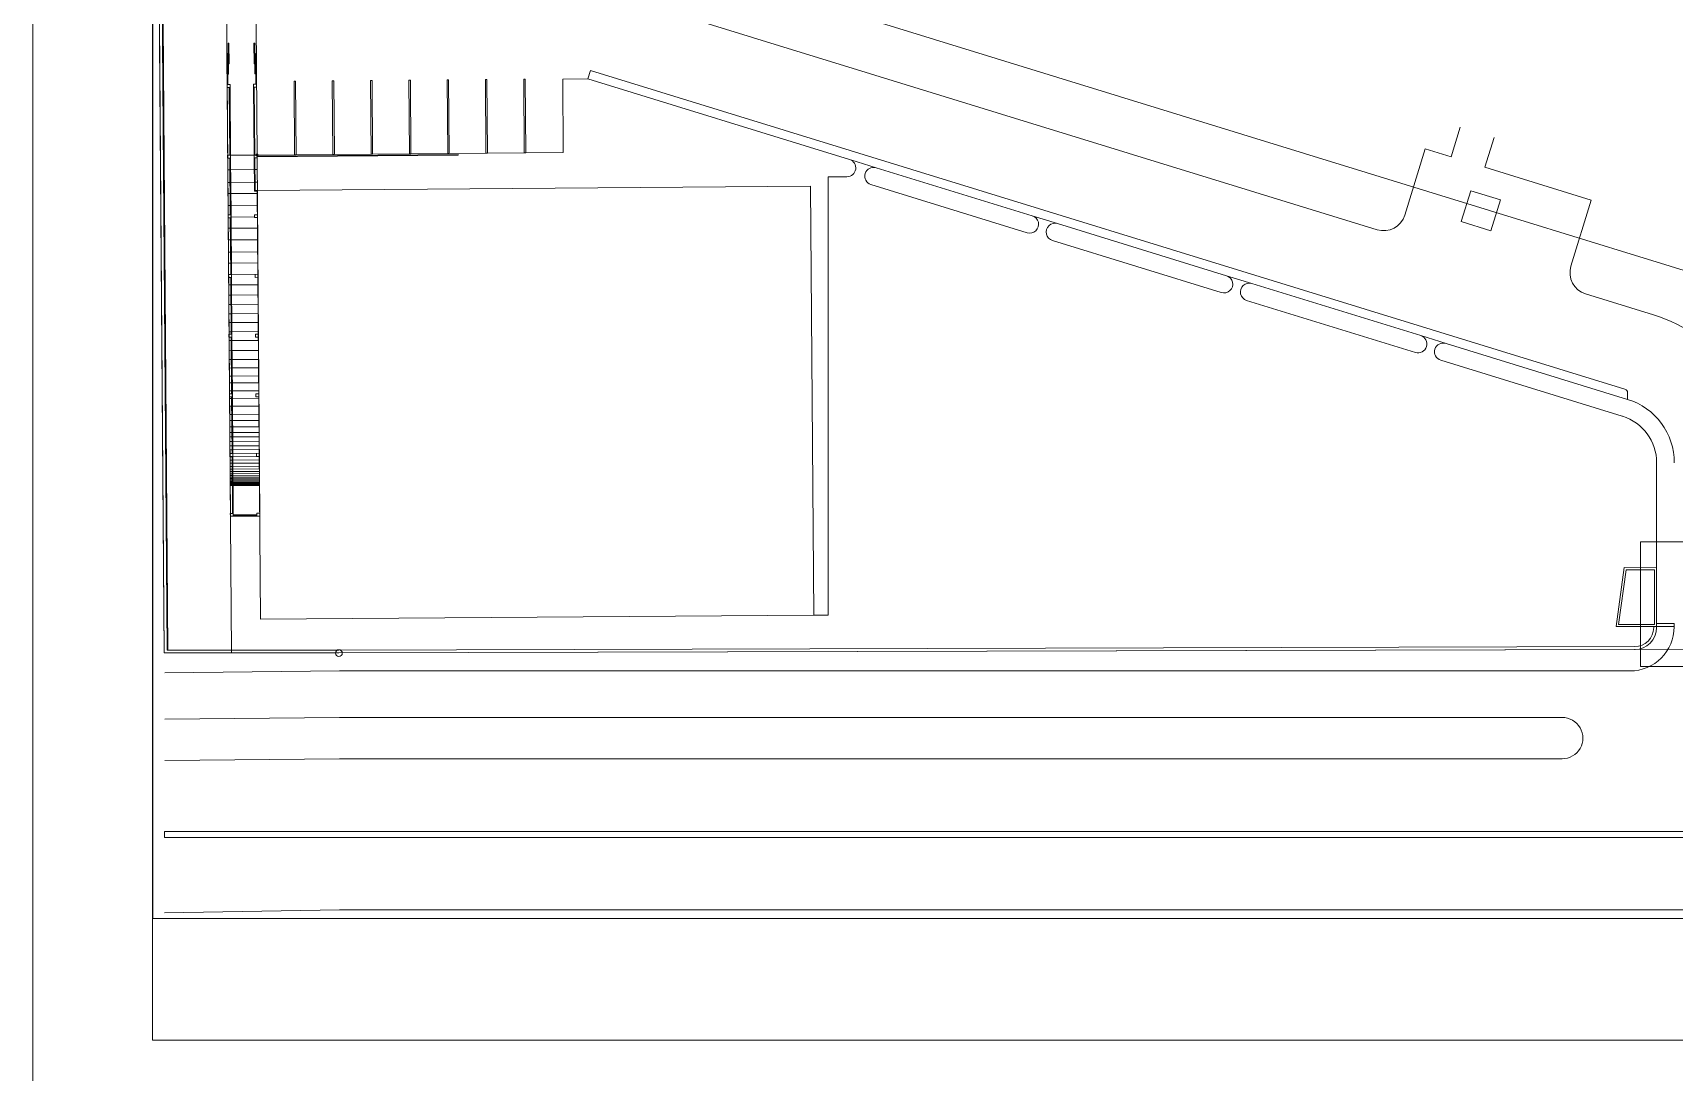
# Model space of a CAD drawing. Header units: metres. Extents: x -22 to 564, y 0 to 143.
# Drawn here: x 254.03 to 260.88, y 47.45 to 51.79 of the extents above; entities that cross this region are included whole.
import ezdxf

# ---------------------------------------------------------------- set-up
doc = ezdxf.new("R2010")
doc.units = ezdxf.units.M
doc.layers.add('XREF PIE 1.100$0$G-ANNO-TTLB', color=7, linetype='Continuous', lineweight=9)
doc.layers.add('XREF PIE 1.100$0$G-IMPT', color=7, linetype='Continuous', lineweight=9)

# ---------------------------------------------------------------- blocks, each defined once
blk = doc.blocks.new('XREF PIE 1.100$0$ZUM-TB-XX-PP_PIE DE PLANO - CDL_CONJUNTO_dwg-1452923-PLANTA BAJA GENERAL')
at = {"layer": 'XREF PIE 1.100$0$G-IMPT'}
for p, q in [((0.01977638168299176, 0.03841393712864848), (0.05114897527497805, 0.02874899192150694)), ((0.003149121485278767, 0.03125168272569542), (0.003241376809268698, 0.03125238326947142)), ((0.003272114557230227, 0.0312526166775512), (0.004255613082097848, 0.03126008490529656)), ((0.004286350830059404, 0.03126031831337634), (0.004378566344329427, 0.03126101855485593)), ((0.003153146805847746, 0.03072175922435751), (0.003245400800529736, 0.03072245975803934)), ((0.003156699009765729, 0.03025421051920515), (0.003248951146760104, 0.03025491103878059)), ((0.003276138548491292, 0.03072269316611912), (0.00425966309139944, 0.0307301615914333)), ((0.003279688894721688, 0.03025514444686037), (0.004386140681868989, 0.03026354632416546)), ((0.004290400839361054, 0.03073039499951309), (0.0043825903356009, 0.03073109504342393)), ((0.03652946320060833, 0.02862130017199536), (0.03000773489995618, 0.03063040340885902)), ((0.003159496085551356, 0.02976108209389436), (0.003252695678678752, 0.02976178980800847)), ((0.003283433426640337, 0.02976202321608825), (0.004389885213827494, 0.02977042509339365)), ((0.00328715732262544, 0.02927161955246523), (0.004270637834946135, 0.02927908764343175)), ((0.004393588826792444, 0.02928002127575088), (0.00439360910986128, 0.029280021429771)), ((0.0031673302050165, 0.02872939891535114), (0.003168319579380103, 0.02872940642819725)), ((0.003171390297546345, 0.02832059412509491), (0.003263634125746956, 0.02832129458157725)), ((0.003294371873708541, 0.02832152798965703), (0.004400823660801939, 0.02832992986696173)), ((0.04463751054962961, 0.02612351071763654), (0.0375870092328551, 0.0282955093603317)), ((0.003174289826669868, 0.02781287924508666), (0.003267489419932157, 0.02781358695920179)), ((0.003298227167893797, 0.02781382036728157), (0.004404678954983671, 0.02782222224458624)), ((0.003177806395831956, 0.02734977866724651), (0.00327100598905769, 0.02735048638136137)), ((0.003301743737019303, 0.02735071978944115), (0.004408195524155113, 0.02735912166674615)), ((0.003184676440371515, 0.02644505549832314), (0.003277876033525807, 0.02644576321243746)), ((0.003308613781487391, 0.02644599662051723), (0.004415065568712961, 0.02645439849782292)), ((0.06268554151045157, 0.02519522053208262), (0.05984613218240682, 0.0260699375102947)), ((0.003187905806975755, 0.02601977691810603), (0.003281105400096491, 0.0260204846322201)), ((0.003190894524326305, 0.02562618968343345), (0.003284094117415954, 0.02562689739754726)), ((0.003311843148058047, 0.02602071804029987), (0.004418294935325806, 0.02602911991760588)), ((0.003314831865377566, 0.02562713080562705), (0.004421283652684294, 0.02563553268293336)), ((0.05274555789865096, 0.02362572126327768), (0.0456950565818764, 0.02579771990597287)), ((0.003193833377344829, 0.02523916913347392), (0.003287032970694492, 0.0252398768475897)), ((0.003196627182807943, 0.02487125004395646), (0.003289826776128491, 0.02487195775807204)), ((0.003317770718656049, 0.0252401102556695), (0.004424222505710673, 0.02524851213297388)), ((0.003320564524090075, 0.02487219116615181), (0.004427016311181226, 0.02488059304345648)), ((0.003199515758272653, 0.02449085059631859), (0.003292715351563169, 0.02449155831043393)), ((0.003202335897913466, 0.02411946353209112), (0.003295535491174673, 0.02412017124620625)), ((0.003323453099524754, 0.0244917917185137), (0.004429904886653596, 0.02450019359581868)), ((0.003326273239136285, 0.02412040465428603), (0.00443272502630196, 0.02412880653159127)), ((0.003205519940373325, 0.02370015373465494), (0.003298719533601419, 0.0237008614487698)), ((0.003208361136090188, 0.0233259937743127), (0.003301560729288666, 0.02332670148842736)), ((0.003329457281562976, 0.02370109485684959), (0.004435909068770284, 0.02370949673415515)), ((0.003332298477250251, 0.02332693489650714), (0.004438750264494667, 0.02333533677381297)), ((0.003210466573961568, 0.02304872651458709), (0.003211461668888638, 0.02304873407087249)), ((0.003211990745251387, 0.0229766400777016), (0.003304232065560492, 0.02297734051514018)), ((0.003214548946333829, 0.02263992189351357), (0.003306770494964945, 0.02264062218081528)), ((0.003337508242926529, 0.02264085558889506), (0.004443960029866023, 0.02264925746619858)), ((0.06138237826379492, 0.02096503640308724), (0.05380310393089775, 0.02329993045161402)), ((0.003215739192519607, 0.02235437000173008), (0.00330893878607233, 0.02235507771584741)), ((0.003218291114316346, 0.02201830481881925), (0.003311490707842535, 0.02201901253293638)), ((0.003339676534033914, 0.0223553111239272), (0.004446128320943737, 0.02236371300123049)), ((0.003342228455804092, 0.02201924594101616), (0.004448680242747306, 0.02202764781831972)), ((0.003220650190334962, 0.02170763569301953), (0.003313849783836643, 0.02170834340713647)), ((0.003223153482193236, 0.0213779746362826), (0.003316353075668854, 0.02137868235039935)), ((0.003344587531798227, 0.02170857681521626), (0.004451039318772194, 0.02171697869252005)), ((0.003347090823630495, 0.02137891575847913), (0.004453542610637129, 0.02138731763578317)), ((0.003225708296543034, 0.02104152853011036), (0.003318907889992118, 0.02104223624422691)), ((0.003227682915418084, 0.02078148895747111), (0.003320882509149525, 0.02078219667158979)), ((0.003349645637953675, 0.0210424696523067), (0.004456097424993728, 0.02105087152961098)), ((0.003351620257111138, 0.02078243007966956), (0.004458072043874052, 0.02079083195697176)), ((0.003229707811847033, 0.0205148282825103), (0.003322907405557407, 0.02051553599662883)), ((0.003231489166469176, 0.02028023987635556), (0.003324688760161038, 0.02028094759047394)), ((0.003233853728103004, 0.02009896797548896), (0.00332608183730182, 0.02009966831260854)), ((0.003234809485316765, 0.01990978590438862), (0.003327501843554543, 0.01991048976679824)), ((0.003353645153518992, 0.0205157694047086), (0.004460096940308384, 0.020524171282011)), ((0.003355426508122678, 0.02028118099855373), (0.004461878294935301, 0.02028958287585629)), ((0.003356819585263405, 0.02009990172068831), (0.004463254845957194, 0.02010830347249926)), ((0.003358239591516127, 0.01991072317487802), (0.004464691378365554, 0.01991912505218086)), ((0.003236717702310155, 0.01972200300537515), (0.003328927806941107, 0.01972270320577646)), ((0.00323780358220685, 0.01956447877452578), (0.00333012396579474, 0.0195651798123339)), ((0.003239543273243051, 0.01933755354051494), (0.003239662096531981, 0.01933755444280341)), ((0.003359665554902719, 0.01972293661385625), (0.004466117341699299, 0.01973133849115868)), ((0.003360861713756325, 0.01956541322041368), (0.004467313500639947, 0.01957381509771678)), ((0.004469027273615533, 0.01934688966689632), (0.004469053191673011, 0.01934688986370593)), ((0.004469269105341679, 0.01931504260034788), (0.004469295023392301, 0.01931504279715743)), ((0.003241095259032184, 0.01913099449777263), (0.003333415642585825, 0.01913169553558051)), ((0.00324208581328822, 0.01900054739799749), (0.003334406196831591, 0.01900124843580529)), ((0.003243095570374666, 0.01886757145790365), (0.003335415953907545, 0.01886827249571136)), ((0.003243954287900864, 0.01875448607148272), (0.003336274671424805, 0.01875518710929037)), ((0.00324472823786573, 0.01865256381162384), (0.00333704862138165, 0.01865326484943143)), ((0.003245400977197916, 0.01856397008316019), (0.003337721360706813, 0.01856467112096772)), ((0.003364153390547409, 0.01913192894366029), (0.00447060517747408, 0.0191403308209637)), ((0.003365143944793175, 0.01900148184388506), (0.00447159573173278, 0.0190098837211886)), ((0.003366153701869129, 0.01886850590379114), (0.004472605488821946, 0.01887690778109476)), ((0.003367012419386362, 0.01875542051737015), (0.004473464206350392, 0.01876382239467387)), ((0.003367786369343207, 0.01865349825751121), (0.004474238156317339, 0.01866190013481499)), ((0.00336845910866837, 0.0185649045290475), (0.004474910895651275, 0.01857330640635134)), ((0.003245965770070719, 0.01848959193397818), (0.003338286153573761, 0.01849029297178567)), ((0.003246518626436462, 0.01841678571557305), (0.003338839009933758, 0.01841748675338049)), ((0.003246921791728447, 0.01836369246727498), (0.003339242175221496, 0.01836439350508239)), ((0.003247324665418023, 0.01831063762039467), (0.003339645048906937, 0.01831133865820204)), ((0.003247705046146382, 0.0182605448945052), (0.003340025429631327, 0.01826124593231255)), ((0.003248038847275481, 0.01821658628352938), (0.003340359230756984, 0.01821728732133671)), ((0.003248431543248609, 0.01818017754130389), (0.003340635708540902, 0.01818087769660465)), ((0.003248729878309154, 0.01814091004020497), (0.00334093388758186, 0.018141610194321)), ((0.003248926180871442, 0.01811507227554921), (0.003341130087484268, 0.01811577242888569)), ((0.003249132561543939, 0.01808790800840831), (0.003341336360226349, 0.01808860816092519)), ((0.003249272594057717, 0.01806947662834034), (0.003341476319507652, 0.01807017678030114)), ((0.003369023901535318, 0.01849052637986545), (0.004475475688525577, 0.01849892825716935)), ((0.003369576757895343, 0.01841772016146026), (0.004476028544892791, 0.01842612203876422)), ((0.003369979923183109, 0.01836462691316218), (0.004476431710185858, 0.01837302879046619)), ((0.003370382796868493, 0.01831157206628183), (0.004476834583876516, 0.01831997394358587)), ((0.003370763177592912, 0.01826147934039234), (0.004477214964605902, 0.01826988121769641)), ((0.003371096978718541, 0.01821752072941649), (0.004477548765735861, 0.01822592260672061)), ((0.003371373456502486, 0.01818111110468443), (0.004477825243395407, 0.0181895129819876)), ((0.003371671635543444, 0.01814184360240078), (0.004478123422440222, 0.01815024547970397)), ((0.003371867835445936, 0.01811600583696546), (0.004478319622345239, 0.01812440771426869)), ((0.003372074108187878, 0.01808884156900498), (0.004478525895089985, 0.01809724344630822)), ((0.003372214067469209, 0.01807041018838093), (0.004478665854373094, 0.01807881206568417)), ((0.0626920580518503, 0.01219188445351113), (0.0626920580518503, 0.01214647591978477))]:
    blk.add_line(p, q, dxfattribs=at)
at = {"layer": 'XREF PIE 1.100$0$G-IMPT', "flags": 128}
for points in [[(0, 0), (0.12, 0), (0.12, 0.0748782895601067), (1.589012453451222e-05, 0.0748782895601067), (1.589012453451222e-05, 0)], [(1.123025334831551e-05, 0.07013983371538624), (1.123025334831551e-05, 0.07487828956045811), (0.0005003045089335135, 0.0110852656233211), (1.589012453517835e-05, 0.07487828956080356), (0.08986497717567743, 0.07487828956080356), (0.1143888126715636, 0.07487828956080356), (0.1200158901245345, 0.07487828956080356), (0.1143888126715664, 0.07487828956080356), (0.08986497717570026, 0.07492244199292449), (1.589012453517835e-05, 0.07492244199292449), (0.0005003042733007224, 0.01108529665638929), (0.007789688871673445, 0.01108529665638929), (0.08899366349407059, 0.01129846141424695), (0.1199814860477227, 0.01138918129519254), (0.1199814860477227, 0.07487828956010142), (0.1199814860477227, 0.01138918129519254), (0.08899366349407059, 0.01129846141424696), (0.08248167360918901, 0.01128083347313906), (0.08282589246007119, 0.01239823142711188), (0.0821208599746766, 0.0126154194675053), (0.08215705798140883, 0.01273292488173767), (0.08172217873752048, 0.01132122655057348)], [(0.06189497273180542, 0.01134806030997143), (0.007789578309403051, 0.01120159713614012), (0.0006223298067107031, 0.01120159713614012), (0.000139781403059952, 0.07475539589043038), (0.02470259515166737, 0.07475539589043038)], [(0.0006530695391451513, 0.01120808114477762), (0.0001707542226911385, 0.07472467247283708), (0.02470256492279816, 0.07472467247283708)], [(4.582378106962604e-05, 0.07093629608850535), (0.002847766252747241, 0.07093629608850535), (0.003302095881073803, 0.01110654111645488)], [(0.004253536707509636, 0.04772629884370404), (0.004260070937944699, 0.04686579937655003), (0.004137121141572747, 0.04686470831082911), (0.004138054773891647, 0.04674175731898277), (0.004261005765738014, 0.04674269095130169), (0.01645229141628837, 0.04683526591424488), (0.01875790374355132, 0.05431804509098024), (0.01759748221769181, 0.05430995731450879), (0.01563342128876669, 0.04793567053026293), (0.003023093156382328, 0.0478399135547047), (0.00325901084031599, 0.01678771257732535), (0.004488398971352336, 0.01679704797574248), (0.004261005765738014, 0.04674269095130169), (0.004260072133419085, 0.046865641943148)], [(0.0181851371621034, 0.03504444851532521), (0.01713753762031281, 0.03503649353442267), (0.01716084222223849, 0.03196748675765973), (0.004373919833674217, 0.03186566207369237)], [(0.02911449206334419, 0.0316775185702838), (0.0181851371621034, 0.03504444851532521), (0.01829373409932472, 0.03539696385940825), (0.06149397070003879, 0.02208856903115471)], [(0.003267549441024393, 0.03185721490033137), (0.003268483073343265, 0.03173426390848502), (0.003145532081496955, 0.03173333027616612), (0.003144598449178027, 0.03185628126801246), (0.003267523489251689, 0.03185721909953715), (0.004251048032159838, 0.03186468752485136), (0.00437397527633024, 0.03186562097684029), (0.004374908908649139, 0.03174266998499394), (0.00425195791680283, 0.03174173635267505), (0.004251024284483902, 0.03186468734452139), (0.004228778130994204, 0.03469287716497244), (0.004259515878955789, 0.03469311057304973), (0.004281736047613727, 0.03186492055528323), (0.004250998299652115, 0.03186468714720594)], [(0.05461750435686702, 0.03302817689962658), (0.05423520241554439, 0.03178715414523045), (0.0531567171858883, 0.03211950414299834), (0.05230135821798682, 0.02935748109197563)], [(0.05602775878814454, 0.03259374247453128), (0.05564527794087593, 0.0313528123169096), (0.06008712215020837, 0.02998444540313052), (0.05923633616525382, 0.02722271821355572)], [(0.003381495015726127, 0.0168501217054995), (0.003381728423807601, 0.01681938395753792), (0.00436518865309149, 0.01682685189453765), (0.004364955245010071, 0.01685758964249922), (0.003381495016003128, 0.0168501217055341), (0.003268016257183843, 0.0317957394044082)], [(0.04591225045631878, 0.02650275059413765), (0.04485470442407188, 0.02682854140580097), (0.03780420310729657, 0.02900054004849394), (0.03674665707504974, 0.02932633086015726), (0.03022492877439778, 0.03133543409702107), (0.02916738274215097, 0.03166122490868471)], [(0.02762411212425592, 0.01266839604561881), (0.02821668032789207, 0.01266839604561881), (0.02821668032789207, 0.03095689596852162), (0.02900553237993869, 0.03095689596852162)], [(0.003166724291093632, 0.02880919233763073), (0.003167710640510302, 0.02880919982750683), (0.003259922005929617, 0.02880990003748197)], [(0.00330535165255802, 0.02687534230934567), (0.003287370281461006, 0.02924332742852629), (0.003256632533499421, 0.02924309402044899), (0.003274550657288961, 0.02688368540360169), (0.00318135106410003, 0.02688297768948712), (0.003305357288104161, 0.0268753423521406), (0.003306290920423061, 0.02675239136029428), (0.003183339928576751, 0.02675145772797535), (0.003182406296257823, 0.0268744087198217)], [(0.003290659753891173, 0.02881013344556176), (0.004397113419407767, 0.02881853533713033)], [(0.004411783123410062, 0.02688374842864952), (0.004412716755728963, 0.0267607974368032), (0.004289765763882597, 0.02675986380448428), (0.004288832131563725, 0.02688281479633062), (0.00441174019243265, 0.02689232068898682), (0.003305288405250545, 0.02688391881168146), (0.003274613904596435, 0.02687510890126838)], [(0.06160241507260131, 0.02194153649360506), (0.06160241507260131, 0.02166927377141501), (0.05402029780534096, 0.02400496113978139), (0.05296275177309404, 0.02433075195144472), (0.04591225045631878, 0.02650275059413765)], [(0.003334969813522049, 0.02297757392321996), (0.004441403149399837, 0.02298597566041476)], [(0.003362115073373834, 0.01940253348460295), (0.003344133701078195, 0.02177051876163934), (0.003313395953116582, 0.02177028535356204), (0.003331284446745297, 0.01941235489133878), (0.003238964063169509, 0.01941165385353073), (0.003362115073373834, 0.01940253348460295), (0.003363048705692707, 0.01927958249275662), (0.003240097713846396, 0.01927864886043771), (0.003239164081527496, 0.01940159985228406)], [(0.00324004821948809, 0.01926888020271875), (0.003332368603052582, 0.01926958124052672), (0.003350275804020281, 0.01691136368214975), (0.003381013551981893, 0.01691159709022706), (0.003363032179686254, 0.01927958236726464), (0.00333229443172467, 0.01927934895918735)], [(0.004469474540998581, 0.01928798856926554), (0.004346523549152242, 0.01928705493694663), (0.00434558991683337, 0.01941000592879297), (0.004468473981605687, 0.01942099017672177), (0.003362022194706882, 0.01941258829941855), (0.003331377325412194, 0.01940230007652565)], [(0.003363106351014195, 0.0192698146486065), (0.004469558137927183, 0.01927821652590982), (0.00446854090867968, 0.01941093956111187)], [(0.06281641916858972, 0.0190234135875948), (0.06281641916858972, 0.01464338712805729), (0.06146585103370242, 0.01465218226130649), (0.06112439246529108, 0.01219358826195155), (0.06281501252908817, 0.01219358826195155), (0.06281501252908817, 0.01465085823827128)], [(0.0851187987623011, 0.01572802579240828), (0.06214192414689785, 0.01572802579240828), (0.06214192414689785, 0.01464403464844601), (0.06214192414689785, 0.01052513767892064), (0.08511359190805806, 0.01052513767892064), (0.08511359190805806, 0.01572802579240828)], [(0.06272467088700226, 0.01455125558569307), (0.06154478812581222, 0.01455125558569307), (0.06122973682057636, 0.01227821946401745), (0.06272243317920313, 0.01227821946401745), (0.06272243317920313, 0.01455125558569307)], [(0.0628149678735157, 0.0121463550044394), (0.06281456568102965, 0.01219176409358944), (0.06354742749858314, 0.01219176409358944), (0.06354742749858314, 0.01231399774682976), (0.0628146865963751, 0.01231399774682976), (0.0628146865963751, 0.01219176409358944)], [(0.0005002016422252786, 0.01108526544843894), (0.007789688871673445, 0.01108526544843894), (0.06189530556822359, 0.01122510622388555)], [(0.06170627493239617, 0.01033403064026126), (0.007819762848382846, 0.01033403064026126), (0.0005290853813229025, 0.01025496206507013)], [(0.05887590839268314, 0.008392615712519657), (0.007819598262321455, 0.008392615712519657), (0.000525418605139133, 0.008318431585427388)], [(0.0588742155716717, 0.006671246752915794), (0.007819451965725394, 0.006671246752915794), (0.0005221592485348537, 0.006597071159081259)], [(0.1200266357473311, 0.003632752042879678), (0.0005161654879325683, 0.003632752042879678), (0.0005161654879325683, 0.003384889608966459), (0.1200265752896585, 0.003384889608966459), (0.1200265752896585, 0.003632752042879678)], [(0.1200327893187437, 0.0004205707993681817), (0.08904487892000183, 0.0003603393035581497), (0.007818911186644963, 0.0003603393035581497), (0.0005101112696530852, 0.0002341852974081892)]]:
    blk.add_lwpolyline(points, dxfattribs=at)
for points in [[(0.02684305220361375, 0.06354491451137292), (0.0197934913460166, 0.04066072904932546), (0.09942691331867809, 0.01612934883355279), (0.1064764741763174, 0.03901353429573703)], [(0.003170411070698709, 0.0365288505029648), (0.003176998524901248, 0.03566819363494256), (0.003207736450631854, 0.03566840232336974), (0.003201148996429343, 0.036529059191392)], [(0.004246234683858707, 0.03653715511935472), (0.004252753906058754, 0.03567649773179064), (0.00428349184823737, 0.03567670398334637), (0.004276972626037323, 0.03653736137091045)], [(0.003115522673439953, 0.03566777625808817), (0.003122110127642491, 0.03480711939006591), (0.003152848053373153, 0.03480732807849311), (0.003146260599170614, 0.03566798494651538)], [(0.003142966872069331, 0.0360983133805265), (0.00314955432627187, 0.03523765651250423), (0.003180292252002476, 0.03523786520093144), (0.003173704797799937, 0.03609852206895368)], [(0.004280232237137332, 0.03610703267712842), (0.004286751459337435, 0.03524637528956433), (0.00431748940151605, 0.03524658154112006), (0.004310970179316004, 0.03610723892868415)], [(0.004314229790416013, 0.0356769102349021), (0.00432074901261606, 0.03481625284733801), (0.004351486954794703, 0.03481645909889376), (0.004344967732594685, 0.03567711648645783)], [(0.007516622508338761, 0.03496343680527404), (0.00753996331637788, 0.03188966200853455), (0.007601438812300132, 0.03189012882469523), (0.007578098004261014, 0.03496390362143473)], [(0.009114985402340904, 0.03497557402545208), (0.009138326210380021, 0.03190179922871259), (0.009199801706302276, 0.03190226604487329), (0.009176460898263156, 0.03497604084161277)], [(0.01071334829634304, 0.03498771124563012), (0.01073668910438217, 0.03191393644889064), (0.01079816460030442, 0.03191440326505134), (0.01077482379226533, 0.03498817806179081)], [(0.01231171119034521, 0.03499984846580817), (0.01233505199838433, 0.0319260736690687), (0.01239652749430659, 0.03192654048522939), (0.01237318668626747, 0.03500031528196888)], [(0.01391007408434739, 0.03501198568598622), (0.01393341489238648, 0.03193821088924675), (0.01399489038830876, 0.03193867770540743), (0.01397154958026967, 0.03501245250214691)], [(0.01550843697834953, 0.03502412290616427), (0.01553177778638867, 0.0319503481094248), (0.0155932532823109, 0.03195081492558548), (0.01556991247427181, 0.03502458972232495)], [(0.003122110127642491, 0.03480711939006591), (0.003245061119488829, 0.03480805302238483), (0.003245994751807757, 0.03468510203053848), (0.003123043759961392, 0.03468416839821958)], [(0.003215257003846145, 0.0346848686224612), (0.00323673066035754, 0.0318569808769284), (0.003267468408319124, 0.03185721428500569), (0.003245994751807757, 0.03468510203053848)], [(0.004228535962948365, 0.03481552546657485), (0.004351486954794703, 0.03481645909889376), (0.004352420587113604, 0.0346935081070474), (0.004229469595267266, 0.0346925744747285)], [(0.005918259614336563, 0.03495129958509598), (0.005941600422375709, 0.03187752478835652), (0.006003075918297934, 0.03187799160451718), (0.005979735110258817, 0.03495176640125667)], [(0.003237719407029521, 0.03173403030359467), (0.003255700778126536, 0.02936604518441406), (0.003286438526088148, 0.02936627859249136), (0.003268457154991134, 0.03173426371167197)], [(0.004251931998450642, 0.0317417361558644), (0.004262268097365574, 0.03038930968433828), (0.004293005845327186, 0.03038954309241558), (0.004282669746412227, 0.03174196956394172)], [(0.01277217355582497, 0.03188592655009444), (0.00437456910951417, 0.03182004138733727), (0.004374802517591453, 0.03178930363937566), (0.01277240696390222, 0.03185518880213284)], [(0.004262639853321649, 0.03035857779685782), (0.004385326419114406, 0.03035947067575902), (0.004385093011037067, 0.03039020842372062), (0.004262406445244338, 0.03038931554481942)], [(0.004385178864186934, 0.03039020907468444), (0.02748840793957938, 0.03056538454836903), (0.02762430895154458, 0.01266839748953968), (0.004522422474821431, 0.01249892253362051)], [(0.05505524063733234, 0.03037718477805195), (0.05628907863353064, 0.02999709612975568), (0.05589090553735579, 0.028704552673558), (0.05465706754115299, 0.02908464132185426)], [(0.003163493169787951, 0.02936534500296737), (0.003286444161634317, 0.02936627863528627), (0.003287377793953189, 0.02924332764343995), (0.003164426802106852, 0.02924239401112104)], [(0.004269919005093825, 0.0293737510794763), (0.004392869996940191, 0.0293746847117952), (0.004393803629259036, 0.02925173371994887), (0.004270852637412698, 0.02925080008762996)], [(0.003275551294316836, 0.02675215793795402), (0.003293532666612448, 0.02438417266091762), (0.00332427041457406, 0.02438440606899491), (0.003306289042278449, 0.0267523913460313)], [(0.003201319422727722, 0.02438347243667602), (0.00332427041457406, 0.02438440606899491), (0.003325204046892932, 0.02426145507714859), (0.003202253055046594, 0.02426052144482968)], [(0.003294482871805393, 0.02426122179491674), (0.00331246424529974, 0.02189323636002335), (0.003343201993261297, 0.02189346976810064), (0.003325220619767006, 0.02426145520299403)], [(0.004307745258033596, 0.02439187851318495), (0.004430696249879962, 0.02439281214550384), (0.004431629882198863, 0.02426986115365752), (0.004308678890352496, 0.0242689275213386)], [(0.003220250955057597, 0.02189253613542973), (0.003343201946903906, 0.02189346976774863), (0.003344135579222834, 0.0217705187759023), (0.003221184587376497, 0.02176958514358339)], [(0.004326676790363444, 0.02190094221193865), (0.004449627782209808, 0.02190187584425755), (0.004450561414528736, 0.02177892485241123), (0.004327610422682372, 0.02177799122009231)], [(0.00325807720799734, 0.01691066356913838), (0.003381028199843678, 0.01691159720145728), (0.003381961832162605, 0.01678864620961094), (0.00325901084031624, 0.01678771257729204)], [(0.004364514347186849, 0.01691906533530324), (0.004487465339033187, 0.01691999896762214), (0.004488398971352087, 0.0167970479757758), (0.004365447979505749, 0.0167961143434569)]]:
    blk.add_lwpolyline(points, close=True, dxfattribs=at)
at = {"layer": 'XREF PIE 1.100$0$G-IMPT'}
for centre, radius in [((0.004373919833674217, 0.03186566207369237), 5.004826937944108e-05), ((0.007789688871673445, 0.01107864244835859), 0.0001426910364902903)]:
    blk.add_circle(centre, radius, dxfattribs=at)
for centre, radius, start, end in [((0.02900589512612292, 0.03132500322620087), 0.0003688636097363732, 269.9436544338836, 72.87787043264275), ((0.03011633183717705, 0.03098291875294003), 0.0003688636097344028, 72.87787043264245, 252.8778704326423), ((0.03663806013782903, 0.02897381551607623), 0.0003688636097343918, 252.8778704326422, 72.87787043264237), ((0.03769560617007581, 0.02864802470441256), 0.0003688636097344005, 72.87787043264184, 252.8778704326424), ((0.05142047299710603, 0.02963027862460235), 0.0009221590243409389, 252.8775207182724, 342.7929958864983), ((0.04474610748685038, 0.02647602606171737), 0.0003688636097344005, 252.8778704326415, 72.87787043264272), ((0.06011762452546533, 0.0269512258705017), 0.0009221590243409421, 162.8778704318929, 252.8778704301132), ((0.04580365351909715, 0.02615023525005371), 0.0003688636097344005, 72.87787043264187, 252.8778704326427), ((0.06078767029604537, 0.01902540869079402), 0.006455113170386559, 359.943654457333, 72.87787043264244), ((0.05285415483587175, 0.0239782366073585), 0.000368863609734405, 252.8778704326427, 72.8778704326422), ((0.05391170086811854, 0.02365244579569484), 0.0003688636097343984, 72.87787043264275, 252.8778704326414), ((0.06144872197619656, 0.02194168763778682), 0.0001536931707234865, 359.9436544573336, 72.87787043264312), ((0.06078767029604537, 0.01902540869079402), 0.002766477073022827, 359.9436544573331, 72.8778704326424), ((0.06078767029604537, 0.01902540869079402), 0.002028749853550072, 359.943654457333, 72.87787043264247), ((0.06170309625829076, 0.01217834594972563), 0.001844318048681868, 270.0987490756132, 359.943654457333), ((0.06189280929508725, 0.01214726186952992), 0.0007992044877621482, 270.1550991589557, 359.943654457333), ((0.06189280929508725, 0.01214726186952996), 0.0009221590243409382, 270.1550991589557, 359.943654457333), ((0.0588750619821774, 0.007531931232713254), 0.0008606848959839943, 269.9436544573331, 90.2538435379914)]:
    blk.add_arc(centre, radius, start, end, dxfattribs=at)
blk = doc.blocks.new('XREF PIE 1.100$0$ZUM-TB-XX-PP_PIE DE PLANO - ZUM_TB_PP_XX__PIE DE PLANO 90x60cm-1443826-PLANTA BAJA GENERAL')
at = {"layer": 'XREF PIE 1.100$0$G-ANNO-TTLB', "lineweight": 20}
blk.add_line((0.3017999999999985, 0.00500000000000589), (0.3017999999999994, 0.5950000000000057), dxfattribs=at)
at = {"layer": 'XREF PIE 1.100$0$G-ANNO-TTLB', "lineweight": 13}
for q in [(0.3067999999999992, 0.4650000000000057), (0.4268000000000007, 0.3800000000000057)]:
    blk.add_line((0.3067999999999991, 0.3800000000000057), q, dxfattribs=at)
blk.add_blockref('XREF PIE 1.100$0$ZUM-TB-XX-PP_PIE DE PLANO - CDL_CONJUNTO_dwg-1452923-PLANTA BAJA GENERAL', (0.3067889470010053, 0.3850775580070812))

msp = doc.modelspace()

# ---------------------------------------------------------------- block references
at = {"layer": 'XREF PIE 1.100$0$G-ANNO-TTLB', "xscale": 100.0000000000004, "yscale": 100.0000000000004, "zscale": 100.0000000000004}
msp.add_blockref('XREF PIE 1.100$0$ZUM-TB-XX-PP_PIE DE PLANO - ZUM_TB_PP_XX__PIE DE PLANO 90x60cm-1443826-PLANTA BAJA GENERAL', (223.8472514579344, 9.585099354507001), dxfattribs=at)

doc.saveas('drawing.dxf')
